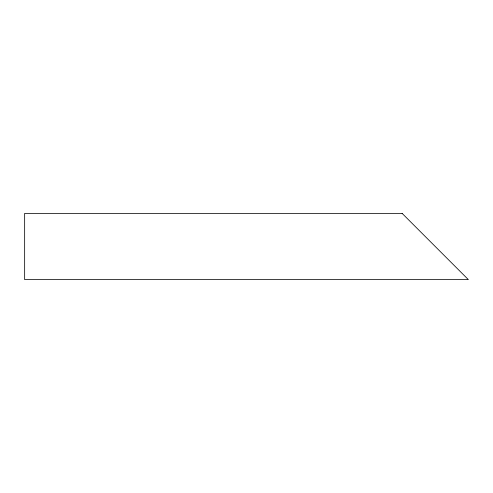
<?xml version="1.0" encoding="UTF-8"?>
<svg xmlns="http://www.w3.org/2000/svg" width="493" height="493" viewBox="0 0 493 493"><rect width="100%" height="100%" fill="white"/><g stroke="black" fill="none" stroke-linecap="round" stroke-linejoin="round"><path stroke-width="0.74" d="M402.128 213.389L24.65 213.389L24.65 279.611L468.35 279.611L402.128 213.389"/></g></svg>
